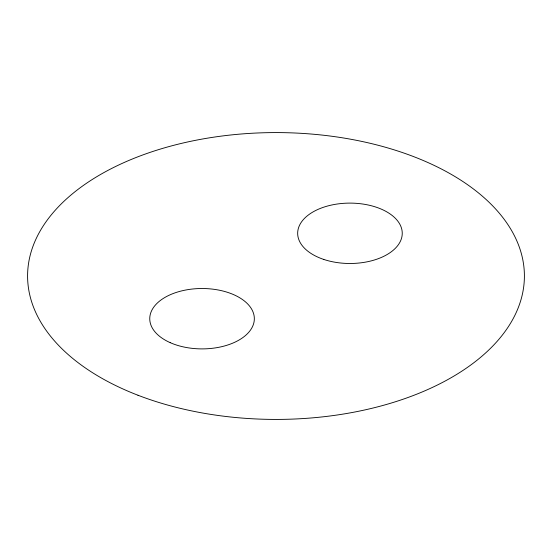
<?xml version="1.0" encoding="UTF-8"?>
<svg xmlns="http://www.w3.org/2000/svg" width="552" height="552" viewBox="0 0 552 552"><rect width="100%" height="100%" fill="white"/><g stroke="black" fill="none" stroke-linecap="round" stroke-linejoin="round"><path stroke-width="0.83" d="M137.993 395.246A248.4 143.41 0 0 0 523.869 285.377A248.4 143.41 0 0 0 166.138 147.377A248.4 143.41 0 0 0 137.993 395.246M323.81 259.447A52.295 30.194 0 0 0 402.249 233.303A52.295 30.194 0 0 0 323.81 207.152A52.295 30.194 0 0 0 323.81 259.447M170.209 342.654A52.295 30.194 0 0 0 253.892 322.637A52.295 30.194 0 0 0 182.029 290.807A52.295 30.194 0 0 0 170.209 342.654"/></g></svg>
